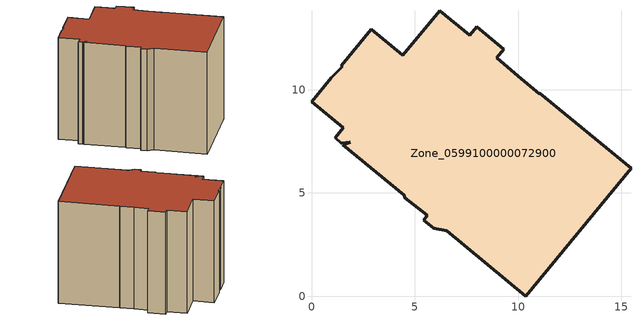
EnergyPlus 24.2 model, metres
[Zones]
Zone_0599100000072900
 floor ground (C_G): 4.53,4.76 4.48,4.89 1.52,7.34 1.88,7.44 1.45,7.4 1.14,7.66 1.54,8.16 0,9.42 0.95,10.57 1.49,11.1 1.43,11.15 2.9,12.93 4.43,11.67 6.22,13.82 7.67,12.63 8,13.04 9.32,11.96 8.98,11.55 10.01,10.64 11.02,9.79 11.06,9.83 15.47,6.2 10.37,0 6.54,3.18 5.91,3.28 5.45,3.67 5.61,3.92 z0
 wall outside (C_F): 1.54,8.16 1.14,7.66 1.45,7.4 1.88,7.44 1.52,7.34 4.48,4.89 4.53,4.76 5.61,3.92 5.45,3.67 5.91,3.28 6.54,3.18 10.37,0 15.47,6.2 11.06,9.83 11.02,9.79 10.01,10.64 8.98,11.55 9.32,11.96 8,13.04 7.67,12.63 6.22,13.82 4.43,11.67 2.9,12.93 1.43,11.15 1.49,11.1 0.95,10.57 0,9.42 1.54,8.16 z0:10.2
 roof outside (C_R): 5.45,3.67 5.91,3.28 6.54,3.18 10.37,0 15.47,6.2 11.06,9.83 11.02,9.79 10.01,10.64 8.98,11.55 9.32,11.96 8,13.04 7.67,12.63 6.22,13.82 4.43,11.67 2.9,12.93 1.43,11.15 1.49,11.1 0.95,10.57 0,9.42 1.54,8.16 1.14,7.66 1.45,7.4 1.88,7.44 1.52,7.34 4.48,4.89 4.53,4.76 5.61,3.92 z10.2
[BUILDING]
Pand.0599100000072900: North Axis=0; Terrain=City; Loads Convergence Tolerance Value=0.04; Temperature Convergence Tolerance Value=0.4; Solar Distribution=FullExterior; Maximum Number of Warmup Days=25; Minimum Number of Warmup Days=1
[Site:Location]
Rotterdam.The.Hague.AP_ZH_NLD Design_Conditions: Latitude=51.96; Longitude=4.45; Time Zone=1; Elevation=-4.5
[SITE:GROUNDTEMPERATURE:BUILDINGSURFACE]
18, 18, 18, 18, 18, 18, 18, 18, 18, 18, 18, 18
[MATERIAL] Thermal Absorptance=0.9; Solar Absorptance=0.7; Visible Absorptance=0.7
Name | Roughness | Thickness | Conductivity | Density | Specific Heat
G.D.1965 | MediumSmooth | 0.15 | 1 | 540 | 1210
F.D.1965 | Rough | 0.3 | 0.857143 | 1920 | 840
R.D.1965 | MediumRough | 0.2 | 0.08 | 1500 | 1000
[CONSTRUCTION]
C_G: G.D.1965
C_F: F.D.1965
C_R: R.D.1965
[ZONE]
Zone_0599100000072900: Type=1; Multiplier=1; Ceiling Height=Autocalculate; Volume=Autocalculate; Floor Area=autocalculate; Part of Total Floor Area=Yes
[ZONEINFILTRATION:DESIGNFLOWRATE]
Infil_Zone_0599100000072900: Zone or ZoneList or Space or SpaceList=Zone_0599100000072900; Schedule=AlwaysOn; Design Flow Rate Calculation Method=Flow/Area; Flow Rate per Floor Area=0.0042; Constant Term Coefficient=1; Temperature Term Coefficient=0; Velocity Term Coefficient=0; Velocity Squared Term Coefficient=0
[HVACTEMPLATE:ZONE:IDEALLOADSAIRSYSTEM]
Zone_0599100000072900: Maximum Heating Supply Air Temperature=50; Minimum Cooling Supply Air Temperature=13; Maximum Heating Supply Air Humidity Ratio=0.0156; Minimum Cooling Supply Air Humidity Ratio=0.0077; Heating Limit=NoLimit; Cooling Limit=NoLimit; Dehumidification Control Type=ConstantSensibleHeatRatio; Cooling Sensible Heat Ratio=0.7; Dehumidification Setpoint=60; Humidification Control Type=None; Humidification Setpoint=30; Outdoor Air Method=None; Outdoor Air Flow Rate per Person=0.00944; Outdoor Air Flow Rate per Zone Floor Area=0; Outdoor Air Flow Rate per Zone=0; Demand Controlled Ventilation Type=None; Outdoor Air Economizer Type=NoEconomizer; Heat Recovery Type=None; Sensible Heat Recovery Effectiveness=0.7; Latent Heat Recovery Effectiveness=0.65
[ZONECONTROL:THERMOSTAT]
ThermostatControl_Zone_0599100000072900: Zone or ZoneList=Zone_0599100000072900; Control Type Schedule=DualSetpointControlType; Control 1=Thermostat_Zone_0599100000072900; Temperature Difference Between Cutout And Setpoint=0
[THERMOSTATSETPOINT:DUALSETPOINT]
Thermostat_Zone_0599100000072900: Heating Setpoint Temperature Schedule=HeatingSetpoint_Zone_0599100000072900; Cooling Setpoint Temperature Schedule=CoolingSetpoint_Zone_0599100000072900
[SCHEDULE:COMPACT]
HeatingSetpoint_Zone_0599100000072900: Through: 12/31, For: AllDays, Until: 24:00, 21
CoolingSetpoint_Zone_0599100000072900: Through: 12/31, For: AllDays, Until: 24:00, 24
DualSetpointControlType: Through: 12/31, For: AllDays, Until: 24:00, 4
AlwaysOn: Through: 12/31, For: AllDays, Until: 24:00, 1
